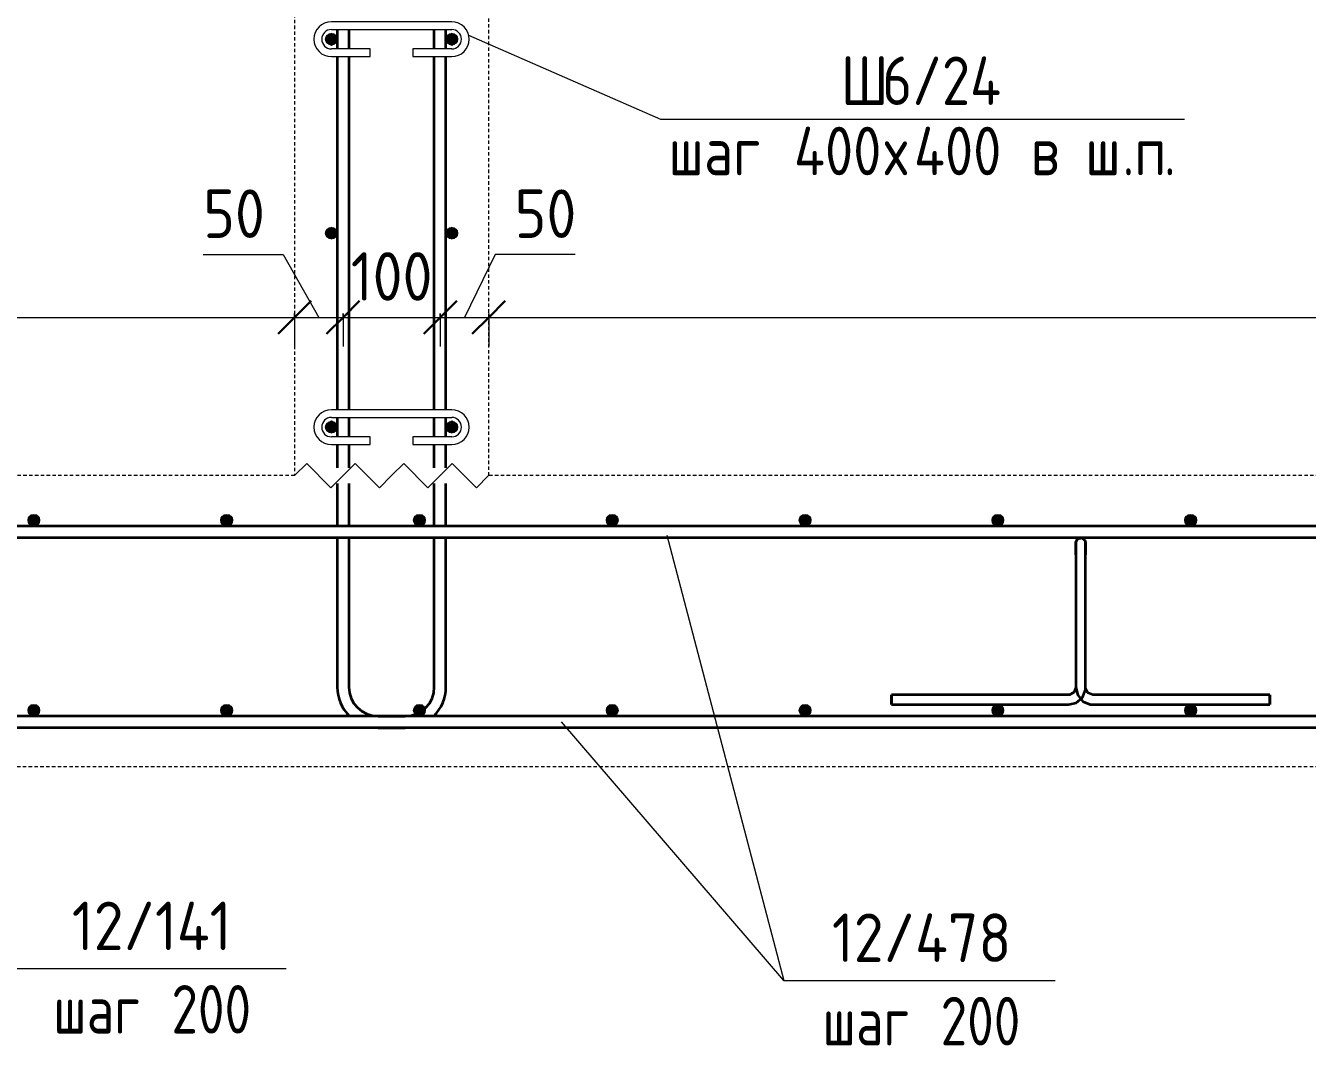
# Model space of a CAD drawing. Header units: millimetres. Extents: x 28908 to 47912, y -2577 to 78399.
# Drawn here: x 38433 to 39754, y -2287 to -1236 of the extents above; entities that cross this region are included whole.
import ezdxf

# ---------------------------------------------------------------- set-up
doc = ezdxf.new("R2010")
doc.units = ezdxf.units.MM
doc.linetypes.add('01 Штриховая _4 мм_', pattern=[6, 3.5, -2.5])
for name, color, linetype, lineweight in [('AA_Dim', 7, 'Continuous', 9), ('AA_Dim-20', 7, 'Continuous', 9), ('AA_Oformlenie', 7, 'Continuous', 9), ('AA_Vinoska', 7, 'Continuous', 9), ('KR_Armatura', 7, 'Continuous', 20), ('KR_Armatura_Tonkie', 7, 'Continuous', 20)]:
    doc.layers.add(name, color=color, linetype=linetype, lineweight=lineweight)
doc.layers.add('AF_Stena_Опалубка', color=7, linetype='Continuous', lineweight=20, true_color=0x0063c6)
doc.layers.add('KR_Fundament', color=7, linetype='Continuous', lineweight=20, true_color=0x804000)
doc.styles.add('ISOCPEUR_1', font='isocpeur.TTF', dxfattribs={"width": 0.9, "height": 50})
doc.styles.add('ISOCPEUR_2', font='isocpeur.TTF', dxfattribs={"width": 0.8, "height": 50})
doc.styles.add('ISOCPEUR_4', font='isocpeur.TTF', dxfattribs={"width": 0.85, "height": 50})
doc.dimstyles.new('00_Точн_3_знака__прозр_', dxfattribs={"dimscale": 304.8, "dimtxt": 50.137748, "dimasz": 0.111549, "dimexe": 0.098425, "dimexo": 0.065617, "dimgap": 0.006562, "dimtad": 1, "dimdec": 3, "dimrnd": 0.001, "dimdsep": 46, "dimtxsty": 'ISOCPEUR_1', "dimblk1": 'OBLIQUE', "dimblk2": 'OBLIQUE', "dimsah": 1, "dimcen": 0.09, "dimdle": 0.098425, "dimazin": 0, "dimtfac": 1, "dimtdec": 4, "dimtix": 1, "dimtmove": 0, "dimatfit": 3, "dimfxl": 1, "dimtvp": 1, "dimtolj": 1, "dimtzin": 0, "dimlwd": 18, "dimlwe": 18, "dimarcsym": 2})
doc.dimstyles.new('00_Точн_3_знака__прозр__1', dxfattribs={"dimscale": 304.8, "dimtxt": 50.137748, "dimasz": 0.111549, "dimexe": 0.098425, "dimexo": 0.065617, "dimgap": 0.006562, "dimtad": 1, "dimdec": 3, "dimrnd": 0.001, "dimdsep": 46, "dimtxsty": 'ISOCPEUR_1', "dimblk1": 'OBLIQUE', "dimblk2": 'OBLIQUE', "dimsah": 1, "dimcen": 0.09, "dimdle": 0.098425, "dimazin": 0, "dimtfac": 1, "dimtdec": 4, "dimtix": 1, "dimtmove": 1, "dimatfit": 3, "dimfxl": 1, "dimtvp": 1, "dimtolj": 1, "dimtzin": 0, "dimlwd": 18, "dimlwe": 18, "dimarcsym": 2})

# ---------------------------------------------------------------- blocks, each defined once
blk = doc.blocks.new('261_Лягушка _НесАрм_РабПлоск_ - 10 А240-3794697-А-А Арм')
at = {"layer": 'KR_Armatura_Tonkie', "lineweight": 35}
for p, q in [((-33445.1, -1781.5), (-33445.1, -1918.5)), ((-33445.1, -1781.5), (-33445.1, -1918.5)), ((-33435.1, -1918.5), (-33435.1, -1781.5)), ((-33435.1, -1918.5), (-33435.1, -1781.5)), ((-33452.6, -1926), (-33635.1, -1926)), ((-33635.1, -1926), (-33635.1, -1936)), ((-33635.1, -1936), (-33635.1, -1926)), ((-33245.1, -1926), (-33427.6, -1926)), ((-33245.1, -1936), (-33245.1, -1926)), ((-33245.1, -1926), (-33245.1, -1936)), ((-33635.1, -1936), (-33452.6, -1936)), ((-33427.6, -1936), (-33245.1, -1936))]:
    blk.add_line(p, q, dxfattribs=at)
at = {"layer": 'KR_Armatura_Tonkie', "lineweight": 35, "flags": 128}
for points in [[(-33445.1, -1769), (-33443.2, -1765.1), (-33439, -1764.1), (-33435.6, -1766.7), (-33435.1, -1769)], [(-33445.1, -1769), (-33445.1, -1770.9), (-33445.1, -1776.1), (-33445.1, -1781.5)], [(-33445.1, -1781.5), (-33445.1, -1774.8), (-33445.1, -1770.2), (-33445.1, -1769)], [(-33435.1, -1781.5), (-33435.1, -1774.8), (-33435.1, -1770.2), (-33435.1, -1769)], [(-33435.1, -1769), (-33435.1, -1770.9), (-33435.1, -1776.1), (-33435.1, -1781.5)], [(-33452.6, -1936), (-33444.6, -1934.1), (-33438.3, -1928.7), (-33435.2, -1921), (-33435.1, -1918.5)], [(-33445.1, -1918.5), (-33447, -1923.5), (-33451.7, -1925.9), (-33452.6, -1926)], [(-33445.1, -1918.5), (-33443.1, -1926.5), (-33437.7, -1932.7), (-33430.1, -1935.8), (-33427.6, -1936)], [(-33427.6, -1926), (-33432.5, -1924.1), (-33435, -1919.4), (-33435.1, -1918.5)]]:
    blk.add_lwpolyline(points, dxfattribs=at)
blk = doc.blocks.new('Последовательность узлов - 3мм масшт20 маскировка-904226-А-А Арм')
at = {"layer": 'AA_Oformlenie'}
for p, q in [((-31880.1, -270), (-31867.6, -257.5)), ((-31842.6, -282.5), (-31867.6, -257.5)), ((-31830.1, -270), (-31817.6, -257.5)), ((-31792.6, -282.5), (-31817.6, -257.5)), ((-31780.1, -270), (-31767.6, -257.5)), ((-31742.6, -282.5), (-31767.6, -257.5)), ((-31730.1, -270), (-31717.6, -257.5)), ((-31692.6, -282.5), (-31717.6, -257.5)), ((-31830.1, -270), (-31842.6, -282.5)), ((-31780.1, -270), (-31792.6, -282.5)), ((-31730.1, -270), (-31742.6, -282.5)), ((-31680.1, -270), (-31692.6, -282.5))]:
    blk.add_line(p, q, dxfattribs=at)
blk = doc.blocks.new('079_Шпилька _ЭлУзла_ - d8 А240-3881866-А-А Арм')
at = {"layer": 'AA_Oformlenie'}
for p, q in [((-29558.1, -832), (-29682.1, -832)), ((-29682.1, -840), (-29558.1, -840)), ((-29642.1, -860), (-29682.1, -860)), ((-29682.1, -868), (-29642.1, -868)), ((-29642.1, -868), (-29642.1, -860)), ((-29558.1, -860), (-29598.1, -860)), ((-29598.1, -860), (-29598.1, -868)), ((-29598.1, -868), (-29558.1, -868))]:
    blk.add_line(p, q, dxfattribs=at)
for centre, radius, start, end in [((-29682.1, -850), 18, 90, 270), ((-29558.1, -850), 18, 270, 90), ((-29682.1, -850), 10, 90, 270), ((-29558.1, -850), 10, 270, 90)]:
    blk.add_arc(centre, radius, start, end, dxfattribs=at)
blk = doc.blocks.new('DIMBLOCK54-А-А Арм')
at = {"layer": 'AA_Dim-20', "color": 30, "lineweight": 30, "true_color": 0xff8000, "transparency": 16777216}
for p, q in [((36510.5, -1536.8), (36527.5, -1519.8)), ((38710.5, -1536.8), (38727.5, -1519.8)), ((36510.5, -1536.8), (36493.5, -1553.8)), ((38710.5, -1536.8), (38693.5, -1553.8))]:
    blk.add_line(p, q, dxfattribs=at)
at = {"layer": 'AA_Dim-20', "color": 30, "lineweight": 18, "true_color": 0xff8000, "transparency": 16777216}
for p, q in [((36510.5, -1532.7), (36510.5, -1566.8)), ((36510.5, -1536.8), (36510.5, -1532.7)), ((36510.5, -1536.8), (38710.5, -1536.8)), ((38710.5, -1532.7), (38710.5, -1566.8)), ((38710.5, -1536.8), (38710.5, -1532.7))]:
    blk.add_line(p, q, dxfattribs=at)
at = {"layer": 'AA_Dim-20', "color": 0, "lineweight": 18, "transparency": 16777216, "insert": (37548, -1469.6), "char_height": 50, "width": 149.846, "attachment_point": 1, "line_spacing_factor": 1.135194, "style": 'ISOCPEUR_1'}
blk.add_mtext('2200', dxfattribs=at)
blk = doc.blocks.new('_Oblique')
at = {"color": 0, "linetype": 'ByBlock', "lineweight": -2}
blk.add_line((-0.5, -0.5), (0.5, 0.5), dxfattribs=at)
blk = doc.blocks.new('DIMBLOCK55-А-А Арм')
at = {"layer": 'AA_Dim-20', "color": 30, "lineweight": 18, "true_color": 0xff8000, "transparency": 16777216}
for p, q in [((38616.3, -1472), (38698.7, -1472)), ((38698.7, -1472), (38735.5, -1536.8)), ((38710.5, -1532.7), (38710.5, -1566.8)), ((38710.5, -1536.8), (38710.5, -1532.7)), ((38710.5, -1536.8), (38760.5, -1536.8)), ((38760.5, -1532.7), (38760.5, -1566.8)), ((38760.5, -1536.8), (38760.5, -1532.7))]:
    blk.add_line(p, q, dxfattribs=at)
at = {"layer": 'AA_Dim-20', "color": 30, "lineweight": 30, "true_color": 0xff8000, "transparency": 16777216}
for p, q in [((38710.5, -1536.8), (38727.5, -1519.8)), ((38760.5, -1536.8), (38777.5, -1519.8)), ((38710.5, -1536.8), (38693.5, -1553.8)), ((38760.5, -1536.8), (38743.5, -1553.8))]:
    blk.add_line(p, q, dxfattribs=at)
at = {"layer": 'AA_Dim-20', "color": 0, "lineweight": 18, "transparency": 16777216, "insert": (38616.3, -1404.9), "char_height": 50, "width": 74.923, "attachment_point": 1, "line_spacing_factor": 1.135194, "style": 'ISOCPEUR_1'}
blk.add_mtext('50', dxfattribs=at)
blk = doc.blocks.new('DIMBLOCK56-А-А Арм')
at = {"layer": 'AA_Dim-20', "color": 30, "lineweight": 30, "true_color": 0xff8000, "transparency": 16777216}
for p, q in [((38760.5, -1536.8), (38777.5, -1519.8)), ((38860.5, -1536.8), (38877.5, -1519.8)), ((38760.5, -1536.8), (38743.5, -1553.8)), ((38860.5, -1536.8), (38843.5, -1553.8))]:
    blk.add_line(p, q, dxfattribs=at)
at = {"layer": 'AA_Dim-20', "color": 30, "lineweight": 18, "true_color": 0xff8000, "transparency": 16777216}
for p, q in [((38760.5, -1532.7), (38760.5, -1566.8)), ((38760.5, -1536.8), (38760.5, -1532.7)), ((38760.5, -1536.8), (38860.5, -1536.8)), ((38860.5, -1532.7), (38860.5, -1566.8)), ((38860.5, -1536.8), (38860.5, -1532.7))]:
    blk.add_line(p, q, dxfattribs=at)
at = {"layer": 'AA_Dim-20', "color": 0, "lineweight": 18, "transparency": 16777216, "insert": (38768.4, -1469.6), "char_height": 50, "width": 101.032, "attachment_point": 1, "line_spacing_factor": 1.135194, "style": 'ISOCPEUR_1'}
blk.add_mtext('100', dxfattribs=at)
blk = doc.blocks.new('DIMBLOCK57-А-А Арм')
at = {"layer": 'AA_Dim-20', "color": 30, "lineweight": 18, "true_color": 0xff8000, "transparency": 16777216}
for p, q in [((38917.2, -1472), (38885.5, -1536.8)), ((38999.6, -1472), (38917.2, -1472)), ((38860.5, -1532.7), (38860.5, -1566.8)), ((38860.5, -1536.8), (38860.5, -1532.7)), ((38860.5, -1536.8), (38910.5, -1536.8)), ((38910.5, -1532.7), (38910.5, -1566.8)), ((38910.5, -1536.8), (38910.5, -1532.7))]:
    blk.add_line(p, q, dxfattribs=at)
at = {"layer": 'AA_Dim-20', "color": 30, "lineweight": 30, "true_color": 0xff8000, "transparency": 16777216}
for p, q in [((38860.5, -1536.8), (38877.5, -1519.8)), ((38910.5, -1536.8), (38927.5, -1519.8)), ((38860.5, -1536.8), (38843.5, -1553.8)), ((38910.5, -1536.8), (38893.5, -1553.8))]:
    blk.add_line(p, q, dxfattribs=at)
at = {"layer": 'AA_Dim-20', "color": 0, "lineweight": 18, "transparency": 16777216, "insert": (38937.2, -1404.9), "char_height": 50, "width": 74.923, "attachment_point": 1, "line_spacing_factor": 1.135194, "style": 'ISOCPEUR_1'}
blk.add_mtext('50', dxfattribs=at)
blk = doc.blocks.new('DIMBLOCK58-А-А Арм')
at = {"layer": 'AA_Dim-20', "color": 30, "lineweight": 30, "true_color": 0xff8000, "transparency": 16777216}
for p, q in [((38910.5, -1536.8), (38927.5, -1519.8)), ((40870.5, -1536.8), (40887.5, -1519.8)), ((38910.5, -1536.8), (38893.5, -1553.8)), ((40870.5, -1536.8), (40853.5, -1553.8))]:
    blk.add_line(p, q, dxfattribs=at)
at = {"layer": 'AA_Dim-20', "color": 30, "lineweight": 18, "true_color": 0xff8000, "transparency": 16777216}
for p, q in [((38910.5, -1532.7), (38910.5, -1566.8)), ((38910.5, -1536.8), (38910.5, -1532.7)), ((38910.5, -1536.8), (40870.5, -1536.8)), ((40870.5, -1532.7), (40870.5, -1566.8)), ((40870.5, -1536.8), (40870.5, -1532.7))]:
    blk.add_line(p, q, dxfattribs=at)
at = {"layer": 'AA_Dim-20', "color": 0, "lineweight": 18, "transparency": 16777216, "insert": (39832.8, -1469.6), "char_height": 50, "width": 138.494, "attachment_point": 1, "line_spacing_factor": 1.135194, "style": 'ISOCPEUR_1'}
blk.add_mtext('1960', dxfattribs=at)
blk = doc.blocks.new('044_М_Универсальная с полкой - Марка_Комментарий полка 27-3828024-А-А Арм')
at = {"layer": 'AA_Vinoska'}
blk.add_line((-31502.9, -1332.4), (-30962.9, -1332.4), dxfattribs=at)
blk = doc.blocks.new('042_М_Арматуры - Диам длина поз _ Шаг-2260295-А-А Арм')
at = {"layer": 'AA_Vinoska'}
blk.add_line((-30255.6, -895.6), (-29975.6, -895.6), dxfattribs=at)

msp = doc.modelspace()

# ---------------------------------------------------------------- hatches: boundary and pattern name
at = {"layer": 'KR_Armatura'}
h = msp.add_hatch(color=256, dxfattribs=at)
edge = h.paths.add_edge_path()
edge.add_arc((38748.4726, -1250), 6, 0, 360)
for points in [[(38748.4726, -1256), (38753.6688, -1253), (38753.6688, -1247), (38748.4726, -1244), (38743.2764, -1247), (38743.2764, -1253)], [(38872.4726, -1256), (38877.6688, -1253), (38877.6688, -1247), (38872.4726, -1244), (38867.2764, -1247), (38867.2764, -1253)], [(38748.4726, -1456), (38753.6688, -1453), (38753.6688, -1447), (38748.4726, -1444), (38743.2764, -1447), (38743.2764, -1453)], [(38872.4726, -1456), (38877.6688, -1453), (38877.6688, -1447), (38872.4726, -1444), (38867.2764, -1447), (38867.2764, -1453)], [(38748.4726, -1656), (38753.6688, -1653), (38753.6688, -1647), (38748.4726, -1644), (38743.2764, -1647), (38743.2764, -1653)], [(38872.4726, -1656), (38877.6688, -1653), (38877.6688, -1647), (38872.4726, -1644), (38867.2764, -1647), (38867.2764, -1653)], [(38438.8059, -1751.1962), (38444.8059, -1751.1962), (38447.8059, -1746), (38444.8059, -1740.8038), (38438.8059, -1740.8038), (38435.8059, -1746)], [(38637.4726, -1751.1962), (38643.4726, -1751.1962), (38646.4726, -1746), (38643.4726, -1740.8038), (38637.4726, -1740.8038), (38634.4726, -1746)], [(38836.1393, -1751.1962), (38842.1393, -1751.1962), (38845.1393, -1746), (38842.1393, -1740.8038), (38836.1393, -1740.8038), (38833.1393, -1746)], [(39034.8059, -1751.1962), (39040.8059, -1751.1962), (39043.8059, -1746), (39040.8059, -1740.8038), (39034.8059, -1740.8038), (39031.8059, -1746)], [(39233.4726, -1751.1962), (39239.4726, -1751.1962), (39242.4726, -1746), (39239.4726, -1740.8038), (39233.4726, -1740.8038), (39230.4726, -1746)], [(39432.1393, -1751.1962), (39438.1393, -1751.1962), (39441.1393, -1746), (39438.1393, -1740.8038), (39432.1393, -1740.8038), (39429.1393, -1746)], [(39630.8059, -1751.1962), (39636.8059, -1751.1962), (39639.8059, -1746), (39636.8059, -1740.8038), (39630.8059, -1740.8038), (39627.8059, -1746)], [(38438.8059, -1947.1962), (38444.8059, -1947.1962), (38447.8059, -1942), (38444.8059, -1936.8038), (38438.8059, -1936.8038), (38435.8059, -1942)], [(38637.4726, -1947.1962), (38643.4726, -1947.1962), (38646.4726, -1942), (38643.4726, -1936.8038), (38637.4726, -1936.8038), (38634.4726, -1942)], [(38836.1393, -1947.1962), (38842.1393, -1947.1962), (38845.1393, -1942), (38842.1393, -1936.8038), (38836.1393, -1936.8038), (38833.1393, -1942)], [(39034.8059, -1947.1962), (39040.8059, -1947.1962), (39043.8059, -1942), (39040.8059, -1936.8038), (39034.8059, -1936.8038), (39031.8059, -1942)], [(39233.4726, -1947.1962), (39239.4726, -1947.1962), (39242.4726, -1942), (39239.4726, -1936.8038), (39233.4726, -1936.8038), (39230.4726, -1942)], [(39432.1393, -1947.1962), (39438.1393, -1947.1962), (39441.1393, -1942), (39438.1393, -1936.8038), (39432.1393, -1936.8038), (39429.1393, -1942)], [(39630.8059, -1947.1962), (39636.8059, -1947.1962), (39639.8059, -1942), (39636.8059, -1936.8038), (39630.8059, -1936.8038), (39627.8059, -1942)]]:
    msp.add_hatch(color=256, dxfattribs=at).paths.add_polyline_path(points)
h = msp.add_hatch(color=256, dxfattribs=at)
edge = h.paths.add_edge_path()
edge.add_arc((38872.4726, -1250), 6, 0, 360)
h = msp.add_hatch(color=256, dxfattribs=at)
edge = h.paths.add_edge_path()
edge.add_arc((38748.4726, -1450), 6, 0, 360)
h = msp.add_hatch(color=256, dxfattribs=at)
edge = h.paths.add_edge_path()
edge.add_arc((38872.4726, -1450), 6, 0, 360)
h = msp.add_hatch(color=256, dxfattribs=at)
edge = h.paths.add_edge_path()
edge.add_arc((38748.4726, -1650), 6, 0, 360)
h = msp.add_hatch(color=256, dxfattribs=at)
edge = h.paths.add_edge_path()
edge.add_arc((38872.4726, -1650), 6, 0, 360)
h = msp.add_hatch(color=256, dxfattribs=at)
edge = h.paths.add_edge_path()
edge.add_arc((38441.8059, -1746), 6, 0, 360)
h = msp.add_hatch(color=256, dxfattribs=at)
edge = h.paths.add_edge_path()
edge.add_arc((38640.4726, -1746), 6, 0, 360)
h = msp.add_hatch(color=256, dxfattribs=at)
edge = h.paths.add_edge_path()
edge.add_arc((38839.1393, -1746), 6, 0, 360)
h = msp.add_hatch(color=256, dxfattribs=at)
edge = h.paths.add_edge_path()
edge.add_arc((39037.8059, -1746), 6, 0, 360)
h = msp.add_hatch(color=256, dxfattribs=at)
edge = h.paths.add_edge_path()
edge.add_arc((39236.4726, -1746), 6, 0, 360)
h = msp.add_hatch(color=256, dxfattribs=at)
edge = h.paths.add_edge_path()
edge.add_arc((39435.1393, -1746), 6, 0, 360)
h = msp.add_hatch(color=256, dxfattribs=at)
edge = h.paths.add_edge_path()
edge.add_arc((39633.8059, -1746), 6, 0, 360)
h = msp.add_hatch(color=256, dxfattribs=at)
edge = h.paths.add_edge_path()
edge.add_arc((38441.8059, -1942), 6, 0, 360)
h = msp.add_hatch(color=256, dxfattribs=at)
edge = h.paths.add_edge_path()
edge.add_arc((38640.4726, -1942), 6, 0, 360)
h = msp.add_hatch(color=256, dxfattribs=at)
edge = h.paths.add_edge_path()
edge.add_arc((38839.1393, -1942), 6, 0, 360)
h = msp.add_hatch(color=256, dxfattribs=at)
edge = h.paths.add_edge_path()
edge.add_arc((39037.8059, -1942), 6, 0, 360)
h = msp.add_hatch(color=256, dxfattribs=at)
edge = h.paths.add_edge_path()
edge.add_arc((39236.4726, -1942), 6, 0, 360)
h = msp.add_hatch(color=256, dxfattribs=at)
edge = h.paths.add_edge_path()
edge.add_arc((39435.1393, -1942), 6, 0, 360)
h = msp.add_hatch(color=256, dxfattribs=at)
edge = h.paths.add_edge_path()
edge.add_arc((39633.8059, -1942), 6, 0, 360)

# ---------------------------------------------------------------- linework, layer by layer
at = {"layer": 'AA_Vinoska'}
for p, q in [((38889.5218, -1245.9097), (39087.6808, -1332.3549)), ((39094.1017, -1761.3359), (39214.5064, -2220.4482)), ((38985.2027, -1954), (39214.3822, -2220.4482)), ((39214.5064, -2220.4482), (39214.3822, -2220.4482))]:
    msp.add_line(p, q, dxfattribs=at)
at = {"layer": 'AF_Stena_Опалубка', "linetype": '01 Штриховая _4 мм_'}
for p, q in [((38710.4726, -270), (38710.4726, -1700)), ((38910.4726, -1700), (38910.4726, -270))]:
    msp.add_line(p, q, dxfattribs=at)
at = {"layer": 'KR_Armatura'}
for p, q in [((38748.4726, -1244), (38743.2764, -1247)), ((38743.2764, -1247), (38743.2764, -1253)), ((38743.2764, -1253), (38748.4726, -1256)), ((38753.6688, -1247), (38748.4726, -1244)), ((38748.4726, -1256), (38753.6688, -1253)), ((38753.6688, -1253), (38753.6688, -1247)), ((38872.4726, -1244), (38867.2764, -1247)), ((38867.2764, -1247), (38867.2764, -1253)), ((38867.2764, -1253), (38872.4726, -1256)), ((38877.6688, -1247), (38872.4726, -1244)), ((38872.4726, -1256), (38877.6688, -1253)), ((38877.6688, -1253), (38877.6688, -1247)), ((38748.4726, -1444), (38743.2764, -1447)), ((38743.2764, -1447), (38743.2764, -1453)), ((38753.6688, -1447), (38748.4726, -1444)), ((38753.6688, -1453), (38753.6688, -1447)), ((38872.4726, -1444), (38867.2764, -1447)), ((38867.2764, -1447), (38867.2764, -1453)), ((38877.6688, -1447), (38872.4726, -1444)), ((38877.6688, -1453), (38877.6688, -1447)), ((38743.2764, -1453), (38748.4726, -1456)), ((38748.4726, -1456), (38753.6688, -1453)), ((38867.2764, -1453), (38872.4726, -1456)), ((38872.4726, -1456), (38877.6688, -1453)), ((38748.4726, -1644), (38743.2764, -1647)), ((38743.2764, -1647), (38743.2764, -1653)), ((38753.6688, -1647), (38748.4726, -1644)), ((38753.6688, -1653), (38753.6688, -1647)), ((38872.4726, -1644), (38867.2764, -1647)), ((38867.2764, -1647), (38867.2764, -1653)), ((38877.6688, -1647), (38872.4726, -1644)), ((38877.6688, -1653), (38877.6688, -1647)), ((38743.2764, -1653), (38748.4726, -1656)), ((38748.4726, -1656), (38753.6688, -1653)), ((38867.2764, -1653), (38872.4726, -1656)), ((38872.4726, -1656), (38877.6688, -1653)), ((38438.8059, -1740.8038), (38435.8059, -1746)), ((38444.8059, -1740.8038), (38438.8059, -1740.8038)), ((38447.8059, -1746), (38444.8059, -1740.8038)), ((38637.4726, -1740.8038), (38634.4726, -1746)), ((38643.4726, -1740.8038), (38637.4726, -1740.8038)), ((38646.4726, -1746), (38643.4726, -1740.8038)), ((38836.1393, -1740.8038), (38833.1393, -1746)), ((38842.1393, -1740.8038), (38836.1393, -1740.8038)), ((38845.1393, -1746), (38842.1393, -1740.8038)), ((39034.8059, -1740.8038), (39031.8059, -1746)), ((39040.8059, -1740.8038), (39034.8059, -1740.8038)), ((39043.8059, -1746), (39040.8059, -1740.8038)), ((39233.4726, -1740.8038), (39230.4726, -1746)), ((39239.4726, -1740.8038), (39233.4726, -1740.8038)), ((39242.4726, -1746), (39239.4726, -1740.8038)), ((39432.1393, -1740.8038), (39429.1393, -1746)), ((39438.1393, -1740.8038), (39432.1393, -1740.8038)), ((39441.1393, -1746), (39438.1393, -1740.8038)), ((39630.8059, -1740.8038), (39627.8059, -1746)), ((39636.8059, -1740.8038), (39630.8059, -1740.8038)), ((39639.8059, -1746), (39636.8059, -1740.8038)), ((38435.8059, -1746), (38438.8059, -1751.1962)), ((38438.8059, -1751.1962), (38444.8059, -1751.1962)), ((38444.8059, -1751.1962), (38447.8059, -1746)), ((38634.4726, -1746), (38637.4726, -1751.1962)), ((38637.4726, -1751.1962), (38643.4726, -1751.1962)), ((38643.4726, -1751.1962), (38646.4726, -1746)), ((38833.1393, -1746), (38836.1393, -1751.1962)), ((38836.1393, -1751.1962), (38842.1393, -1751.1962)), ((38842.1393, -1751.1962), (38845.1393, -1746)), ((39031.8059, -1746), (39034.8059, -1751.1962)), ((39034.8059, -1751.1962), (39040.8059, -1751.1962)), ((39040.8059, -1751.1962), (39043.8059, -1746)), ((39230.4726, -1746), (39233.4726, -1751.1962)), ((39233.4726, -1751.1962), (39239.4726, -1751.1962)), ((39239.4726, -1751.1962), (39242.4726, -1746)), ((39429.1393, -1746), (39432.1393, -1751.1962)), ((39432.1393, -1751.1962), (39438.1393, -1751.1962)), ((39438.1393, -1751.1962), (39441.1393, -1746)), ((39627.8059, -1746), (39630.8059, -1751.1962)), ((39630.8059, -1751.1962), (39636.8059, -1751.1962)), ((39636.8059, -1751.1962), (39639.8059, -1746)), ((38438.8059, -1936.8038), (38435.8059, -1942)), ((38444.8059, -1936.8038), (38438.8059, -1936.8038)), ((38447.8059, -1942), (38444.8059, -1936.8038)), ((38637.4726, -1936.8038), (38634.4726, -1942)), ((38643.4726, -1936.8038), (38637.4726, -1936.8038)), ((38646.4726, -1942), (38643.4726, -1936.8038)), ((38836.1393, -1936.8038), (38833.1393, -1942)), ((38842.1393, -1936.8038), (38836.1393, -1936.8038)), ((38845.1393, -1942), (38842.1393, -1936.8038)), ((39034.8059, -1936.8038), (39031.8059, -1942)), ((39040.8059, -1936.8038), (39034.8059, -1936.8038)), ((39043.8059, -1942), (39040.8059, -1936.8038)), ((39233.4726, -1936.8038), (39230.4726, -1942)), ((39239.4726, -1936.8038), (39233.4726, -1936.8038)), ((39242.4726, -1942), (39239.4726, -1936.8038)), ((39432.1393, -1936.8038), (39429.1393, -1942)), ((39438.1393, -1936.8038), (39432.1393, -1936.8038)), ((39441.1393, -1942), (39438.1393, -1936.8038)), ((39630.8059, -1936.8038), (39627.8059, -1942)), ((39636.8059, -1936.8038), (39630.8059, -1936.8038)), ((39639.8059, -1942), (39636.8059, -1936.8038)), ((38435.8059, -1942), (38438.8059, -1947.1962)), ((38438.8059, -1947.1962), (38444.8059, -1947.1962)), ((38444.8059, -1947.1962), (38447.8059, -1942)), ((38634.4726, -1942), (38637.4726, -1947.1962)), ((38637.4726, -1947.1962), (38643.4726, -1947.1962)), ((38643.4726, -1947.1962), (38646.4726, -1942)), ((38833.1393, -1942), (38836.1393, -1947.1962)), ((38836.1393, -1947.1962), (38842.1393, -1947.1962)), ((38842.1393, -1947.1962), (38845.1393, -1942)), ((39031.8059, -1942), (39034.8059, -1947.1962)), ((39034.8059, -1947.1962), (39040.8059, -1947.1962)), ((39040.8059, -1947.1962), (39043.8059, -1942)), ((39230.4726, -1942), (39233.4726, -1947.1962)), ((39233.4726, -1947.1962), (39239.4726, -1947.1962)), ((39239.4726, -1947.1962), (39242.4726, -1942)), ((39429.1393, -1942), (39432.1393, -1947.1962)), ((39432.1393, -1947.1962), (39438.1393, -1947.1962)), ((39438.1393, -1947.1962), (39441.1393, -1942)), ((39627.8059, -1942), (39630.8059, -1947.1962)), ((39630.8059, -1947.1962), (39636.8059, -1947.1962)), ((39636.8059, -1947.1962), (39639.8059, -1942))]:
    msp.add_line(p, q, dxfattribs=at)
for centre in [(38748.4726, -1250), (38872.4726, -1250), (38748.4726, -1450), (38872.4726, -1450), (38748.4726, -1650), (38872.4726, -1650), (38441.8059, -1746), (38640.4726, -1746), (38839.1393, -1746), (39037.8059, -1746), (39236.4726, -1746), (39435.1393, -1746), (39633.8059, -1746), (38441.8059, -1942), (38640.4726, -1942), (38839.1393, -1942), (39037.8059, -1942), (39236.4726, -1942), (39435.1393, -1942), (39633.8059, -1942)]:
    msp.add_circle(centre, 6, dxfattribs=at)
at = {"layer": 'KR_Armatura_Tonkie', "lineweight": 35}
for p, q in [((38754.4726, -1240), (38754.4726, -1260)), ((38766.4726, -1240), (38766.4726, -1260)), ((38854.4726, -1260), (38854.4726, -1240)), ((38866.4726, -1260), (38866.4726, -1240)), ((38754.4726, -1268), (38754.4726, -1632)), ((38766.4726, -1268), (38766.4726, -1632)), ((38854.4726, -1632), (38854.4726, -1268)), ((38866.4726, -1632), (38866.4726, -1268)), ((38754.4726, -1640), (38754.4726, -1660)), ((38766.4726, -1640), (38766.4726, -1660)), ((38854.4726, -1660), (38854.4726, -1640)), ((38866.4726, -1660), (38866.4726, -1640)), ((38754.4726, -1668), (38754.4726, -1692)), ((38766.4726, -1668), (38766.4726, -1692)), ((38854.4726, -1692), (38854.4726, -1668)), ((38866.4726, -1692), (38866.4726, -1668)), ((38754.4726, -1708), (38754.4726, -1752)), ((38766.4726, -1708), (38766.4726, -1752)), ((38854.4726, -1752), (38854.4726, -1708)), ((38866.4726, -1752), (38866.4726, -1708)), ((41030.4726, -1752), (36250.4726, -1752)), ((41030.4726, -1764), (36250.4726, -1764)), ((38754.4726, -1764), (38754.4726, -1918)), ((38766.4726, -1764), (38766.4726, -1918)), ((38854.4726, -1918), (38854.4726, -1764)), ((38866.4726, -1918), (38866.4726, -1764)), ((41030.4726, -1948), (36250.4726, -1948)), ((38796.4726, -1948), (38824.4726, -1948)), ((41030.4726, -1960), (36250.4726, -1960)), ((38796.4726, -1960), (38824.4726, -1960))]:
    msp.add_line(p, q, dxfattribs=at)
for centre, radius, start, end in [((38796.4726, -1918), 42, 180, 225.6776046), ((38796.4726, -1918), 30, 180, 270), ((38824.4726, -1918), 30, 270, 360), ((38824.4726, -1918), 42, 314.3223954, 0)]:
    msp.add_arc(centre, radius, start, end, dxfattribs=at)
at = {"layer": 'KR_Fundament', "linetype": '01 Штриховая _4 мм_'}
for p, q in [((38710.4726, -1700), (36210.4726, -1700)), ((40870.4726, -1700), (38910.4726, -1700)), ((36210.4726, -2000), (41070.4726, -2000))]:
    msp.add_line(p, q, dxfattribs=at)

# ---------------------------------------------------------------- block references
at = {"layer": 'AA_Oformlenie'}
for name, p in [('079_Шпилька _ЭлУзла_ - d8 А240-3881866-А-А Арм', (68430.5342, -400)), ('079_Шпилька _ЭлУзла_ - d8 А240-3881866-А-А Арм', (68430.5342, -800)), ('Последовательность узлов - 3мм масшт20 маскировка-904226-А-А Арм', (70590.5342, -1430))]:
    msp.add_blockref(name, p, dxfattribs=at)
at = {"layer": 'AA_Vinoska'}
for name, p in [('044_М_Универсальная с полкой - Марка_Комментарий полка 27-3828024-А-А Арм', (70590.5342, 0)), ('042_М_Арматуры - Диам длина поз _ Шаг-2260295-А-А Арм', (68677.3115, -1312.5842)), ('042_М_Арматуры - Диам длина поз _ Шаг-2260295-А-А Арм', (69469.9425, -1324.7991))]:
    msp.add_blockref(name, p, dxfattribs=at)
at = {"layer": 'KR_Armatura_Tonkie', "lineweight": 35}
msp.add_blockref('261_Лягушка _НесАрм_РабПлоск_ - 10 А240-3794697-А-А Арм', (72960.5342, 0), dxfattribs=at)

# ---------------------------------------------------------------- texts
at = {"layer": 'AA_Vinoska', "char_height": 50, "attachment_point": 1}
for s, insert, width, style in [('\\fISOCPEUR|b0|i0|c204|p34|;\\W.85;Ш', (39273.3608, -1267.8143), 51.789012, 'ISOCPEUR_4'), ('6/24', (39316.091, -1267.8143), 151.278431, 'ISOCPEUR_4'), (' 400', (39197.9534, -1340.2578), 145.826956, 'ISOCPEUR_4'), ('400 ', (39348.6336, -1340.2578), 145.826956, 'ISOCPEUR_4'), ('\\fISOCPEUR|b0|i0|c204|p34|;\\W.85; ', (39499.3138, -1340.2578), 31.345981, 'ISOCPEUR_4'), ('шаг', (39095.6258, -1340.2578), 124.021056, 'ISOCPEUR_4'), ('\\fISOCPEUR|b0|i0|c204|p34|;\\W.85;х', (39318.2727, -1340.2578), 36.797456, 'ISOCPEUR_4'), ('\\fISOCPEUR|b0|i0|c204|p34|;\\W.85;в', (39468.9529, -1340.2578), 36.797456, 'ISOCPEUR_4'), ('\\fISOCPEUR|b0|i0|c204|p34|;\\W.85;ш', (39525.1768, -1340.2578), 46.337537, 'ISOCPEUR_4'), ('\\fISOCPEUR|b0|i0|c204|p34|;\\W.85;п', (39575.7784, -1340.2578), 36.797456, 'ISOCPEUR_4'), ('\\fISOCPEUR|b0|i0|c204|p34|;\\W.85;.', (39563.4091, -1340.2578), 14.991556, 'ISOCPEUR_4'), ('\\fISOCPEUR|b0|i0|c204|p34|;\\W.85;.', (39606.1393, -1340.2578), 14.991556, 'ISOCPEUR_4'), ('12/141', (38480.944, -2139.2283), 203.468287, 'ISOCPEUR_1'), ('12/478', (39264.125, -2151.4432), 226.556887, 'ISOCPEUR_1'), (' 200', (38558.0923, -2225.2094), 133.4008, 'ISOCPEUR_2'), ('шаг', (38461.784, -2225.2094), 116.7257, 'ISOCPEUR_2'), (' 200', (39350.7234, -2237.4243), 133.4008, 'ISOCPEUR_2'), ('шаг', (39254.415, -2237.4243), 116.7257, 'ISOCPEUR_2')]:
    msp.add_mtext(s, dxfattribs=dict(at, insert=insert, width=width, style=style))

# ---------------------------------------------------------------- dimensions: what is measured, and where the dimension line sits
at = {"layer": 'AA_Dim', "color": 30, "lineweight": 18, "true_color": 0xff8000}
for base, p1, p2, picture, middle in [((38760.4726, -1536.7627), (38710.4726, -1512.7211), (38760.4726, -1512.7211), 'DIMBLOCK55-А-А Арм', (38653.7719, -1438.2467)), ((38910.4726, -1536.7627), (38860.4726, -1512.7211), (38910.4726, -1512.7211), 'DIMBLOCK57-А-А Арм', (38974.6246, -1438.2467))]:
    dim = msp.add_linear_dim(base=base, p1=p1, p2=p2, dimstyle='00_Точн_3_знака__прозр__1', override={"dimpost": '<>', "dimfxl": 50}, dxfattribs=at)
    dim.commit()
    dim.dimension.update_dxf_attribs({"geometry": picture, "text_midpoint": middle, "dimtype": 160})
for base, p1, p2, override, picture, middle in [((38710.4726, -1536.7627), (36510.4726, -1512.7211), (38710.4726, -1512.7211), {"dimpost": '<>', "dimfxl": 2200}, 'DIMBLOCK54-А-А Арм', (37610.4726, -1509.7627)), ((38860.4726, -1536.7627), (38760.4726, -1512.7211), (38860.4726, -1512.7211), {"dimpost": '<>', "dimfxl": 100}, 'DIMBLOCK56-А-А Арм', (38810.4726, -1509.7627)), ((40870.4726, -1536.7627), (38910.4726, -1512.7211), (40870.4726, -1512.7211), {"dimpost": '<>', "dimfxl": 1960}, 'DIMBLOCK58-А-А Арм', (39890.4726, -1509.7627))]:
    dim = msp.add_linear_dim(base=base, p1=p1, p2=p2, dimstyle='00_Точн_3_знака__прозр_', override=override, dxfattribs=at)
    dim.commit()
    dim.dimension.update_dxf_attribs({"geometry": picture, "text_midpoint": middle})

doc.saveas('drawing.dxf')
